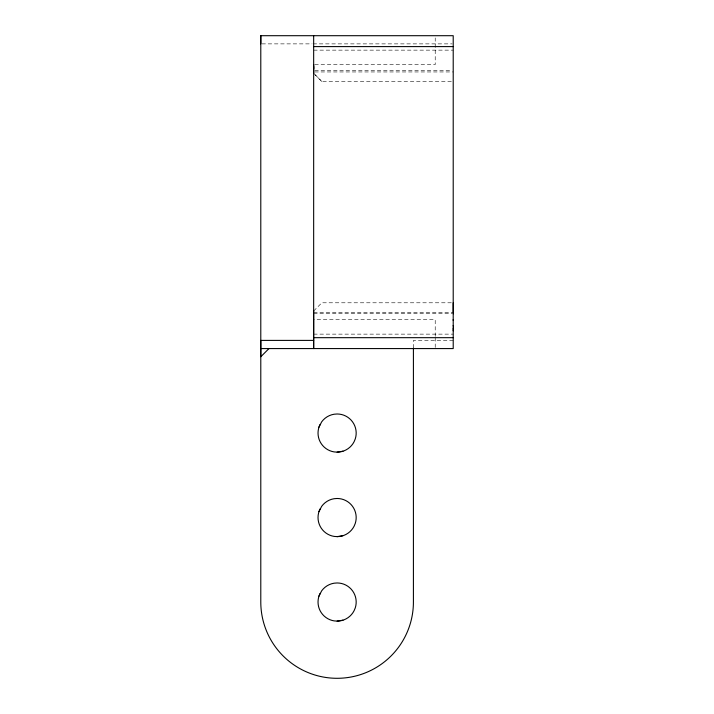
<?xml version="1.0" encoding="UTF-8"?>
<svg xmlns="http://www.w3.org/2000/svg" width="714" height="714" viewBox="0 0 714 714"><rect width="100%" height="100%" fill="white"/><g stroke="black" fill="none" stroke-linecap="round" stroke-linejoin="round"><path stroke-width="0.54" stroke-dasharray="3.57 2.68" d="M435.219 347.468L435.219 337.463M435.219 336.356L435.219 319.685L313.669 319.685M313.669 310.965L321.844 302.79L452.096 302.79M261.904 43.875L311.956 43.875M313.071 43.875L452.096 43.875M313.669 50.141L453.212 50.141M314.785 64.59L435.219 64.59L435.219 37.922M314.776 70.588L452.096 70.588M314.776 71.944L453.212 71.944M313.669 73.31L321.844 81.485L452.096 81.485M313.669 312.33L453.212 312.33M313.669 313.696L452.096 313.696M313.669 334.134L453.212 334.134M453.212 340.399L413.415 340.399L413.415 348.575M315.151 74.8L321.844 81.485"/><path stroke-width="1.07" d="M260.788 43.875L260.788 35.7L453.212 35.7L453.212 348.575L260.788 348.575M313.669 66.5L313.669 68.758M313.669 310.965L313.66 348.575L313.669 35.7M313.669 73.31L313.669 64.59M453.212 330.805L453.212 329.457M453.212 328.681L453.212 328.038M453.212 326.057L453.212 325.53M453.212 320.407L453.212 319.515M453.212 313.794L453.212 302.79M318.962 427.168L321.666 421.849A19.082 19.082 0 0 1 334.116 414.227L337.106 413.986A19.082 19.082 0 0 1 355.251 438.958L354.099 441.725A19.082 19.082 0 0 1 337.106 452.14L334.116 451.908A19.082 19.082 0 0 1 320.104 424.402M318.962 511.661L321.666 506.342A19.082 19.082 0 0 1 334.116 498.711L337.106 498.479A19.082 19.082 0 0 1 355.251 523.451L354.099 526.218A19.082 19.082 0 0 1 337.106 536.633L334.116 536.401A19.082 19.082 0 0 1 320.104 508.895M318.962 596.145L321.666 590.826A19.082 19.082 0 0 1 334.116 583.195L337.106 582.963A19.082 19.082 0 0 1 355.251 607.935L354.099 610.702A19.082 19.082 0 0 1 337.106 621.118L334.116 620.885A19.082 19.082 0 0 1 320.104 593.379M268.973 348.575L260.788 356.759L260.788 340.399L313.66 340.399M342.997 451.212L337.106 452.14M342.997 535.696L337.106 536.633M342.997 620.189L337.106 621.118M313.669 46.597L453.212 46.597M313.669 337.677L453.212 337.677M413.415 348.191L413.415 601.991A76.309 76.309 0 0 1 337.106 678.3A76.309 76.309 0 0 1 260.788 601.991L260.788 35.7"/></g></svg>
